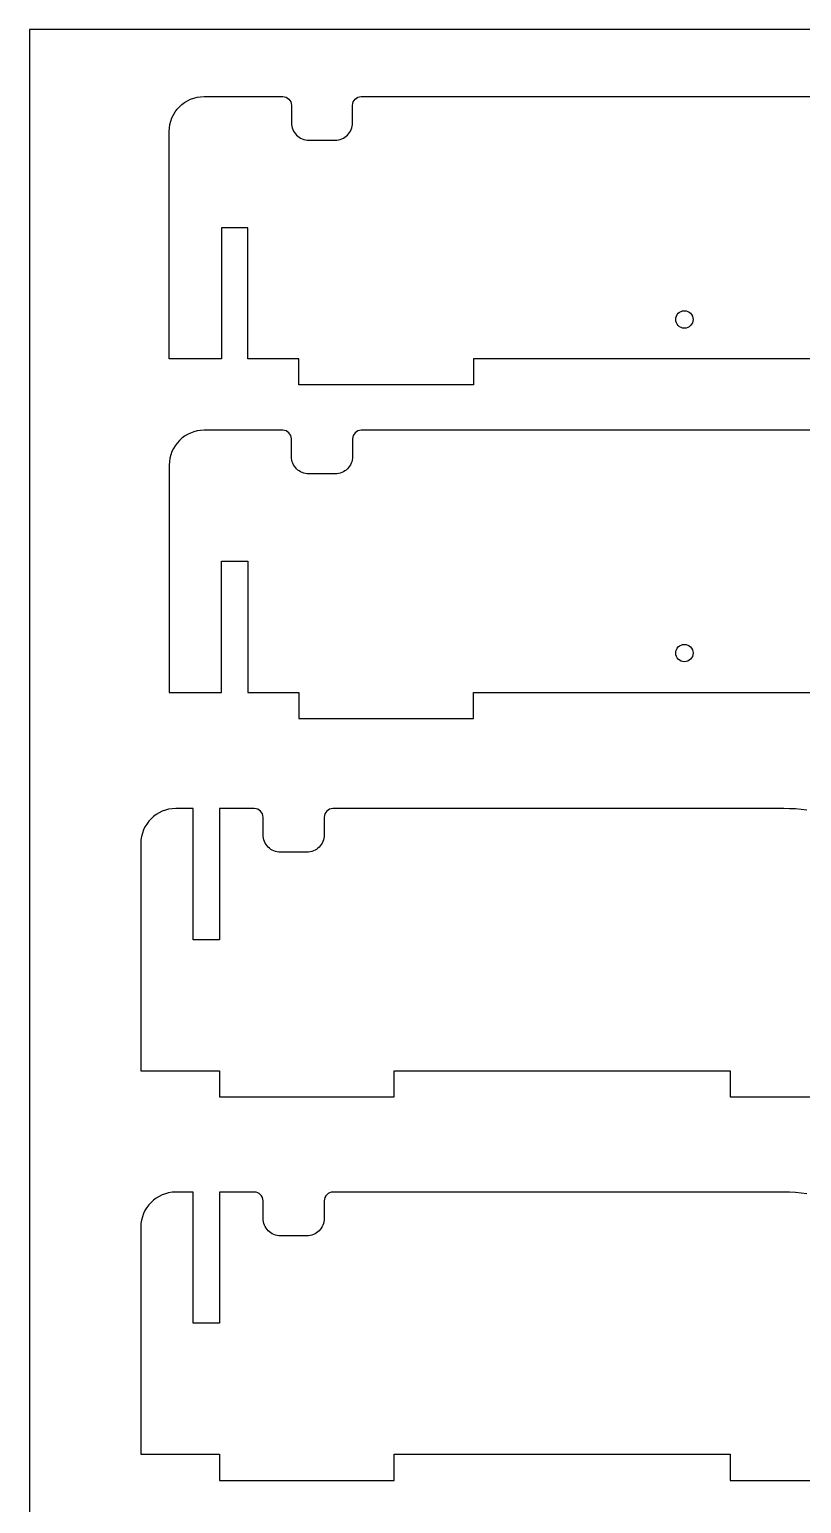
# Model space of a CAD drawing. Extents: x -250 to 250, y -318 to 318.
# Drawn here: x -250 to -161.6, y -186.6 to -17.9 of the extents above; entities that cross this region are included whole.
import ezdxf

# ---------------------------------------------------------------- set-up
doc = ezdxf.new("R2010")
doc.units = 0
doc.layers.get('0').update_dxf_attribs({"linetype": 'CONTINUOUS'})

msp = doc.modelspace()

# ---------------------------------------------------------------- linework, layer by layer
msp.add_lwpolyline([(-250, -317.91), (250, -317.91), (250, -17.91), (-250, -17.91), (-250, -317.91)], close=True)
for points in [[(-122.25, -55.59), (-199.17, -55.59), (-199.17, -58.59), (-219.17, -58.59), (-219.17, -55.59), (-225, -55.59), (-225, -40.59), (-228, -40.59), (-228, -55.59), (-234, -55.59), (-234, -29.59), (-233.98, -29.18), (-233.92, -28.78), (-233.82, -28.4), (-233.69, -28.03), (-233.52, -27.68), (-233.32, -27.35), (-233.09, -27.04), (-232.83, -26.76), (-232.54, -26.5), (-232.24, -26.27), (-231.91, -26.07), (-231.56, -25.9), (-231.19, -25.77), (-230.81, -25.67), (-230.41, -25.61), (-230, -25.59), (-221, -25.59), (-220.8, -25.61), (-220.61, -25.66), (-220.44, -25.76), (-220.29, -25.88), (-220.17, -26.03), (-220.08, -26.2), (-220.02, -26.38), (-220, -26.59), (-220, -28.59), (-219.99, -28.79), (-219.96, -28.99), (-219.91, -29.18), (-219.84, -29.36), (-219.76, -29.54), (-219.66, -29.7), (-219.54, -29.86), (-219.41, -30), (-219.27, -30.13), (-219.12, -30.24), (-218.95, -30.34), (-218.78, -30.43), (-218.59, -30.5), (-218.4, -30.55), (-218.2, -30.58), (-218, -30.59), (-215, -30.59), (-214.8, -30.58), (-214.6, -30.55), (-214.41, -30.5), (-214.22, -30.43), (-214.05, -30.34), (-213.88, -30.24), (-213.73, -30.13), (-213.59, -30), (-213.46, -29.86), (-213.34, -29.7), (-213.24, -29.54), (-213.16, -29.36), (-213.09, -29.18), (-213.04, -28.99), (-213.01, -28.79), (-213, -28.59), (-213, -26.59), (-212.98, -26.38), (-212.92, -26.2), (-212.83, -26.03), (-212.71, -25.88), (-212.56, -25.76), (-212.39, -25.66), (-212.2, -25.61), (-212, -25.59), (-12.5, -25.59)], [(-12.5, -63.77), (-212, -63.77), (-212.2, -63.79), (-212.39, -63.85), (-212.56, -63.94), (-212.71, -64.07), (-212.83, -64.21), (-212.92, -64.38), (-212.98, -64.57), (-213, -64.77), (-213, -66.77), (-213.01, -66.98), (-213.04, -67.18), (-213.09, -67.37), (-213.16, -67.55), (-213.24, -67.73), (-213.34, -67.89), (-213.46, -68.04), (-213.59, -68.19), (-213.73, -68.32), (-213.88, -68.43), (-214.05, -68.53), (-214.22, -68.62), (-214.41, -68.68), (-214.6, -68.73), (-214.8, -68.76), (-215, -68.77), (-218, -68.77), (-218.2, -68.76), (-218.4, -68.73), (-218.59, -68.68), (-218.78, -68.62), (-218.95, -68.53), (-219.12, -68.43), (-219.27, -68.32), (-219.41, -68.19), (-219.54, -68.04), (-219.66, -67.89), (-219.76, -67.73), (-219.84, -67.55), (-219.91, -67.37), (-219.96, -67.18), (-219.99, -66.98), (-220, -66.77), (-220, -64.77), (-220.02, -64.57), (-220.08, -64.38), (-220.17, -64.21), (-220.29, -64.07), (-220.44, -63.94), (-220.61, -63.85), (-220.8, -63.79), (-221, -63.77), (-230, -63.77), (-230.41, -63.79), (-230.81, -63.85), (-231.19, -63.95), (-231.56, -64.09), (-231.91, -64.26), (-232.24, -64.46), (-232.54, -64.69), (-232.83, -64.94), (-233.09, -65.23), (-233.32, -65.54), (-233.52, -65.87), (-233.69, -66.22), (-233.82, -66.58), (-233.92, -66.97), (-233.98, -67.36), (-234, -67.77), (-234, -93.77), (-228, -93.77), (-228, -78.77), (-225, -78.77), (-225, -93.77), (-219.17, -93.77), (-219.17, -96.77), (-199.17, -96.77), (-199.17, -93.77), (-122.25, -93.77)], [(-160.97, -107.25), (-161.63, -107.17), (-162.29, -107.11), (-162.96, -107.08), (-163.63, -107.07), (-163.63, -107.07), (-215.25, -107.07), (-215.45, -107.09), (-215.64, -107.15), (-215.81, -107.24), (-215.96, -107.36), (-216.08, -107.51), (-216.17, -107.68), (-216.23, -107.87), (-216.25, -108.07), (-216.25, -110.07), (-216.26, -110.27), (-216.29, -110.47), (-216.34, -110.66), (-216.41, -110.85), (-216.49, -111.02), (-216.59, -111.19), (-216.71, -111.34), (-216.84, -111.48), (-216.98, -111.61), (-217.13, -111.73), (-217.3, -111.83), (-217.47, -111.91), (-217.66, -111.98), (-217.85, -112.03), (-218.05, -112.06), (-218.25, -112.07), (-221.25, -112.07), (-221.45, -112.06), (-221.65, -112.03), (-221.84, -111.98), (-222.03, -111.91), (-222.2, -111.83), (-222.37, -111.73), (-222.52, -111.61), (-222.66, -111.48), (-222.79, -111.34), (-222.91, -111.19), (-223.01, -111.02), (-223.09, -110.85), (-223.16, -110.66), (-223.21, -110.47), (-223.24, -110.27), (-223.25, -110.07), (-223.25, -108.07), (-223.27, -107.87), (-223.33, -107.68), (-223.42, -107.51), (-223.54, -107.36), (-223.69, -107.24), (-223.86, -107.15), (-224.05, -107.09), (-224.25, -107.07), (-228.25, -107.07), (-228.25, -122.07), (-231.25, -122.07), (-231.25, -107.07), (-233.25, -107.07), (-233.66, -107.09), (-234.06, -107.15), (-234.44, -107.25), (-234.81, -107.38), (-235.16, -107.55), (-235.49, -107.75), (-235.79, -107.98), (-236.08, -108.24), (-236.34, -108.52), (-236.57, -108.83), (-236.77, -109.16), (-236.94, -109.51), (-237.07, -109.88), (-237.17, -110.26), (-237.23, -110.66), (-237.25, -111.07), (-237.25, -137.07), (-228.25, -137.07), (-228.25, -140.07), (-208.25, -140.07), (-208.25, -137.07), (-169.75, -137.07), (-169.75, -140.07), (-149.75, -140.07)], [(-160.97, -151.14), (-161.63, -151.06), (-162.29, -151), (-162.96, -150.97), (-163.63, -150.96), (-163.63, -150.96), (-215.25, -150.96), (-215.45, -150.98), (-215.64, -151.04), (-215.81, -151.13), (-215.96, -151.25), (-216.08, -151.4), (-216.17, -151.57), (-216.23, -151.76), (-216.25, -151.96), (-216.25, -153.96), (-216.26, -154.16), (-216.29, -154.36), (-216.34, -154.55), (-216.41, -154.74), (-216.49, -154.91), (-216.59, -155.08), (-216.71, -155.23), (-216.84, -155.37), (-216.98, -155.5), (-217.13, -155.62), (-217.3, -155.72), (-217.47, -155.8), (-217.66, -155.87), (-217.85, -155.92), (-218.05, -155.95), (-218.25, -155.96), (-221.25, -155.96), (-221.45, -155.95), (-221.65, -155.92), (-221.84, -155.87), (-222.03, -155.8), (-222.2, -155.72), (-222.37, -155.62), (-222.52, -155.5), (-222.66, -155.37), (-222.79, -155.23), (-222.91, -155.08), (-223.01, -154.91), (-223.09, -154.74), (-223.16, -154.55), (-223.21, -154.36), (-223.24, -154.16), (-223.25, -153.96), (-223.25, -151.96), (-223.27, -151.76), (-223.33, -151.57), (-223.42, -151.4), (-223.54, -151.25), (-223.69, -151.13), (-223.86, -151.04), (-224.05, -150.98), (-224.25, -150.96), (-228.25, -150.96), (-228.25, -165.96), (-231.25, -165.96), (-231.25, -150.96), (-233.25, -150.96), (-233.66, -150.98), (-234.06, -151.04), (-234.44, -151.14), (-234.81, -151.27), (-235.16, -151.44), (-235.49, -151.64), (-235.79, -151.87), (-236.08, -152.13), (-236.34, -152.41), (-236.57, -152.72), (-236.77, -153.05), (-236.94, -153.4), (-237.07, -153.77), (-237.17, -154.15), (-237.23, -154.55), (-237.25, -154.96), (-237.25, -180.96), (-228.25, -180.96), (-228.25, -183.96), (-208.25, -183.96), (-208.25, -180.96), (-169.75, -180.96), (-169.75, -183.96), (-149.75, -183.96)]]:
    msp.add_lwpolyline(points)
for centre in [(-175, -51.09), (-175, -89.27)]:
    msp.add_circle(centre, 1)

doc.saveas('drawing.dxf')
